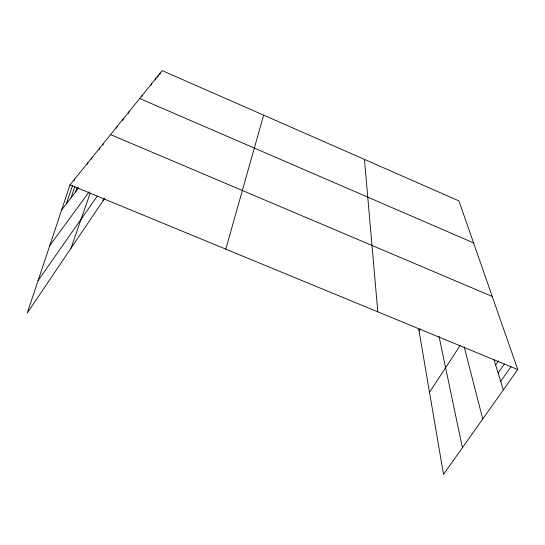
<?xml version="1.0" encoding="UTF-8"?>
<svg xmlns="http://www.w3.org/2000/svg" width="545" height="545" viewBox="0 0 545 545"><rect width="100%" height="100%" fill="white"/><g stroke="black" fill="none" stroke-linecap="round" stroke-linejoin="round"><path stroke-width="0.82" d="M225.793 249.14L263.637 115.152M418.683 328.73L443.514 474.375L517.75 369.558L458.904 200.88L162.206 70.625L70.005 184.891L27.25 313.048L104.408 198.734M66.429 203.728L72.567 185.429M74.168 180.661L74.706 179.067M71.041 197.78L74.74 186.792M75.489 192.024L77.118 187.221M87.323 164.345L87.861 162.764M91.424 159.242L91.955 157.682M99.217 149.582L99.762 148.015M102.923 145.011L103.482 143.403M70.952 248.302L90.109 193.332M116.514 128.15L117.073 126.563M122.652 120.513L123.204 118.967M128.443 113.353L129.002 111.78M103.012 200.798L103.863 198.434M141.652 96.956L142.211 95.402M151.074 85.279L151.633 83.726M155.434 79.883L156.013 78.303M157.553 77.254L158.125 75.68M159.624 74.679L160.189 73.125M419.071 331.033L420.338 328.982M429.521 392.305L460.144 345.503M495.637 364.952L498.457 360.872M498.123 373.012L504.343 364.067M38.075 280.593L97.344 196.036M500.692 381.323L510.924 366.731M49.765 245.557L89.203 191.799M61.66 209.893L78.841 187.698M70.005 184.891L517.75 369.558M110.581 134.608L492.244 296.446M139.704 98.509L473.557 242.886M493.947 359.489L503.342 389.9M464.177 346.688L482.727 419.01M438.991 336.176L462.405 447.704M364.448 159.412L377.808 311.842"/></g></svg>
